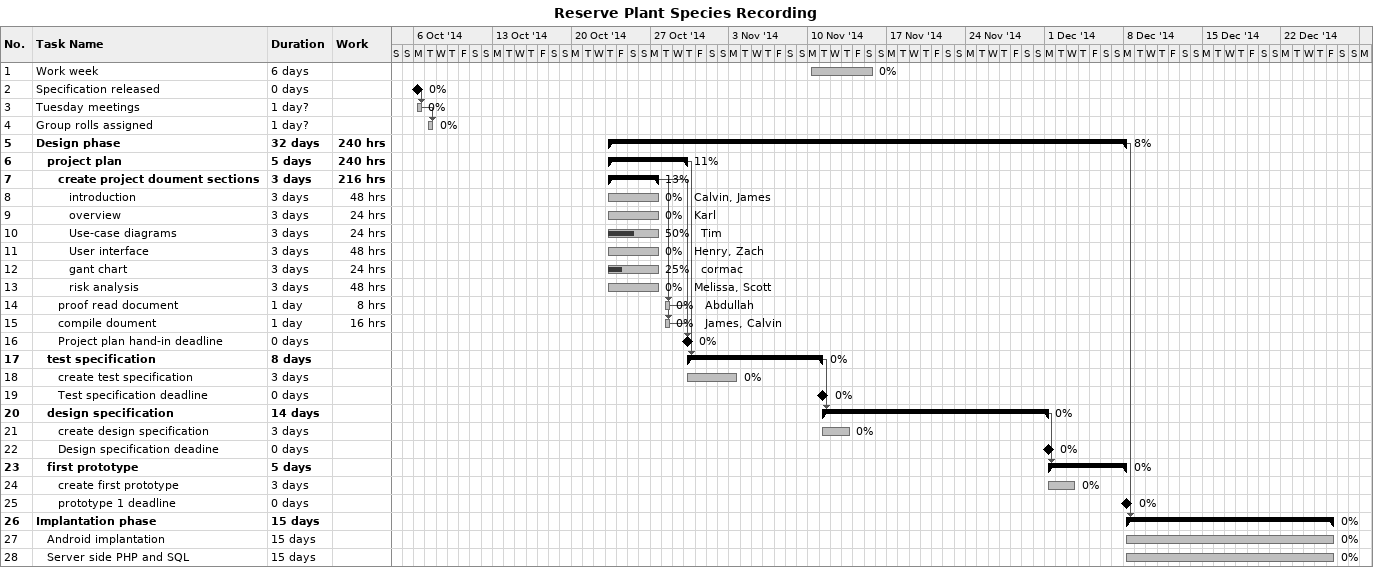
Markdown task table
Reserve Plant Species Recording

| ID | Level | Task | Duration | Start | Finish | Predecessors | Resources | % complete | Work (h) |
|---|---|---|---|---|---|---|---|---|---|
| 1 | 1 | Work week | 6d | 2014-11-10 | 2014-11-15 |  |  | 0 |  |
| 2 | 1 | Specification released | 0d | 2014-10-06 | 2014-10-06 |  |  | 0 |  |
| 3 | 1 | Tuesday meetings | 1d? | 2014-10-06 | 2014-10-06 | 2 |  | 0 |  |
| 4 | 1 | Group rolls assigned | 1d? | 2014-10-07 | 2014-10-07 | 3 |  | 0 |  |
| 5 | 1 | **Design phase** | 32d | 2014-10-23 | 2014-12-08 |  |  | 8 | 240 |
| 6 | 2 | **project plan** | 5d | 2014-10-23 | 2014-10-30 |  |  | 11 | 240 |
| 7 | 3 | **create project doument sections** | 3d | 2014-10-23 | 2014-10-27 |  |  | 13 | 216 |
| 8 | 4 | introduction | 3d | 2014-10-23 | 2014-10-27 |  | Calvin, James | 0 | 48 |
| 9 | 4 | overview | 3d | 2014-10-23 | 2014-10-27 |  | Karl | 0 | 24 |
| 10 | 4 | Use-case diagrams | 3d | 2014-10-23 | 2014-10-27 |  | Tim | 50 | 24 |
| 11 | 4 | User interface | 3d | 2014-10-23 | 2014-10-27 |  | Henry, Zach | 0 | 48 |
| 12 | 4 | gant chart | 3d | 2014-10-23 | 2014-10-27 |  | cormac | 25 | 24 |
| 13 | 4 | risk analysis | 3d | 2014-10-23 | 2014-10-27 |  | Melissa, Scott | 0 | 48 |
| 14 | 3 | proof read document | 1d | 2014-10-28 | 2014-10-28 | 7 | Abdullah | 0 | 8 |
| 15 | 3 | compile doument | 1d | 2014-10-28 | 2014-10-28 | 7 | James, Calvin | 0 | 16 |
| 16 | 3 | Project plan hand-in deadline | 0d | 2014-10-30 | 2014-10-30 | 7, 14, 15 |  | 0 |  |
| 17 | 2 | **test specification** | 8d | 2014-10-30 | 2014-11-11 | 6 |  | 0 |  |
| 18 | 3 | create test specification | 3d | 2014-10-30 | 2014-11-03 |  |  | 0 |  |
| 19 | 3 | Test specification deadline | 0d | 2014-11-11 | 2014-11-11 |  |  | 0 |  |
| 20 | 2 | **design specification** | 14d | 2014-11-11 | 2014-12-01 | 17 |  | 0 |  |
| 21 | 3 | create design specification | 3d | 2014-11-11 | 2014-11-13 |  |  | 0 |  |
| 22 | 3 | Design specification deadine | 0d | 2014-12-01 | 2014-12-01 |  |  | 0 |  |
| 23 | 2 | **first prototype** | 5d | 2014-12-01 | 2014-12-08 | 20 |  | 0 |  |
| 24 | 3 | create first prototype | 3d | 2014-12-01 | 2014-12-03 |  |  | 0 |  |
| 25 | 3 | prototype 1 deadline | 0d | 2014-12-08 | 2014-12-08 |  |  | 0 |  |
| 26 | 1 | **Implantation phase** | 15d | 2014-12-08 | 2014-12-26 | 5 |  | 0 |  |
| 27 | 2 | Android implantation | 15d | 2014-12-08 | 2014-12-26 |  |  | 0 |  |
| 28 | 2 | Server side PHP and SQL | 15d | 2014-12-08 | 2014-12-26 |  |  | 0 |  |
